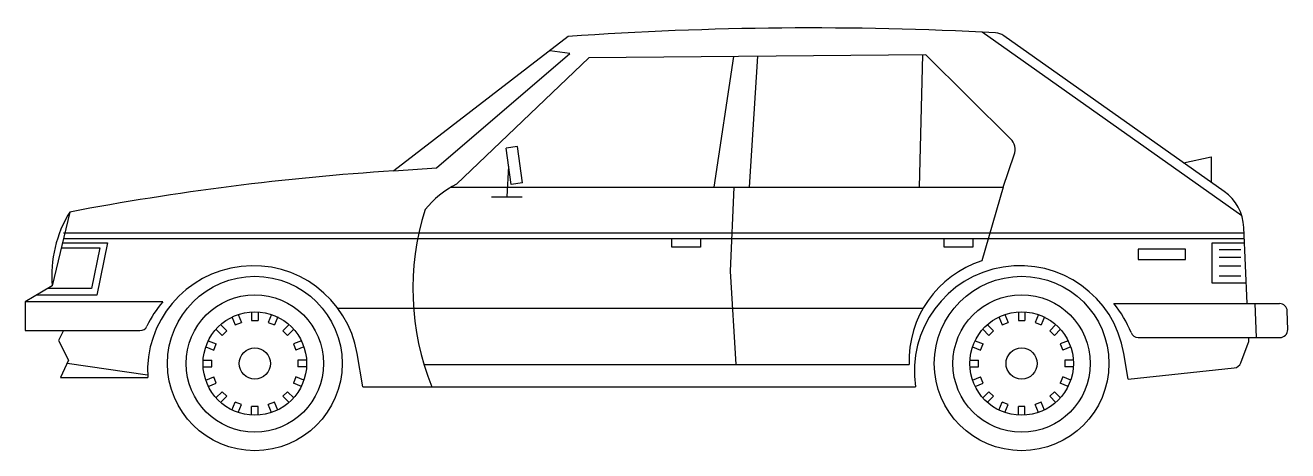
# Model space of a CAD drawing. Extents: x -95.09 to -90.94, y -0.02 to 1.38.
import ezdxf

# ---------------------------------------------------------------- set-up
doc = ezdxf.new("R2010")
doc.units = 0
doc.header["$LTSCALE"] = 100
doc.header["$MEASUREMENT"] = 0
doc.layers.add('AUT', color=2, linetype='CONTINUOUS')
doc.layers.add('C-CARRO', color=2, linetype='CONTINUOUS')

# ---------------------------------------------------------------- blocks, each defined once
blk = doc.blocks.new('AUTP2L')
at = {"layer": 'AUT'}
for p, q in [((3.2399, 0.7718), (2.3871, 1.3749)), ((1.029, 1.3606), (0.4562, 0.9194)), ((3.1822, 0.8514), (2.4584, 1.3634)), ((0.5959, 0.9298), (1.0336, 1.3044)), ((1.096, 1.291), (0.6619, 0.8757)), ((1.0336, 1.3044), (0.9687, 1.3141)), ((2.2023, 1.301), (1.096, 1.291)), ((1.5718, 1.2953), (1.5066, 0.8663)), ((1.6501, 1.296), (1.6226, 0.8663)), ((2.1917, 1.3009), (2.1811, 0.8663)), ((2.4808, 1.0247), (2.2023, 1.301)), ((0.8625, 0.9996), (0.825, 0.9945)), ((0.8786, 0.88), (0.8625, 0.9996)), ((0.8411, 0.875), (0.825, 0.9945)), ((2.4564, 0.8663), (2.493, 0.972)), ((3.0485, 0.946), (3.1394, 0.9659)), ((3.1394, 0.9659), (3.1397, 0.8815)), ((0.4562, 0.9194), (0.5959, 0.9298)), ((0.833, 0.9348), (0.827, 0.8344)), ((0.8786, 0.88), (0.8411, 0.875)), ((3.1397, 0.8857), (3.1397, 0.8857)), ((0.645, 0.8663), (2.4564, 0.8663)), ((0.7768, 0.8344), (0.8772, 0.8344)), ((1.5721, 0.8663), (1.5599, 0.5897)), ((2.4564, 0.8663), (2.3866, 0.6242)), ((-0.6076, 0.7841), (-0.6653, 0.5418)), ((-0.6282, 0.7162), (3.2473, 0.7162)), ((3.2576, 0.4835), (3.2465, 0.7338)), ((-0.6357, 0.6661), (-0.5087, 0.6661)), ((-0.6316, 0.6833), (-0.4839, 0.6833)), ((-0.6282, 0.6977), (3.2481, 0.6977)), ((-0.5087, 0.6661), (-0.5359, 0.533)), ((-0.4839, 0.6833), (-0.5184, 0.5107)), ((1.3687, 0.6693), (1.3687, 0.6977)), ((1.4632, 0.6693), (1.3687, 0.6693)), ((1.4632, 0.6977), (1.4632, 0.6693)), ((2.263, 0.6693), (2.263, 0.6977)), ((2.3574, 0.6693), (2.263, 0.6693)), ((2.3574, 0.6977), (2.3574, 0.6693)), ((3.141, 0.6816), (3.141, 0.5516)), ((3.2488, 0.6816), (3.141, 0.6816)), ((3.0549, 0.6617), (2.8994, 0.6617)), ((2.8994, 0.6617), (2.8994, 0.6284)), ((2.8994, 0.6284), (3.055, 0.6284)), ((3.055, 0.6284), (3.0549, 0.6617)), ((3.1655, 0.6616), (3.2367, 0.6616)), ((3.1655, 0.6357), (3.2367, 0.6357)), ((1.5599, 0.5897), (1.5787, 0.2833)), ((3.1655, 0.607), (3.2367, 0.607)), ((-0.6653, 0.5418), (-0.7536, 0.4892)), ((3.141, 0.5516), (3.2546, 0.5516)), ((3.1655, 0.5746), (3.2367, 0.5746)), ((-0.5184, 0.5107), (-0.7175, 0.5107)), ((-0.5359, 0.533), (-0.6801, 0.533)), ((-0.3021, 0.4892), (-0.7536, 0.4892)), ((-0.7536, 0.4892), (-0.7536, 0.3946)), ((-0.0108, 0.4566), (-0.0108, 0.428)), ((0.0108, 0.4566), (0.0108, 0.428)), ((0.2723, 0.468), (2.1938, 0.468)), ((2.5064, 0.4566), (2.5064, 0.428)), ((2.5279, 0.4566), (2.5279, 0.428)), ((2.8197, 0.4835), (3.3639, 0.4835)), ((3.2884, 0.3719), (3.2835, 0.4835)), ((3.3906, 0.3978), (3.3893, 0.4586)), ((-0.075, 0.4395), (-0.0641, 0.4131)), ((-0.0641, 0.4131), (-0.0442, 0.4214)), ((-0.0551, 0.4478), (-0.0442, 0.4214)), ((-0.0108, 0.428), (0.0108, 0.428)), ((0.0551, 0.4478), (0.0442, 0.4214)), ((0.0442, 0.4214), (0.0641, 0.4131)), ((0.075, 0.4395), (0.0641, 0.4131)), ((2.4421, 0.4395), (2.453, 0.4131)), ((2.453, 0.4131), (2.473, 0.4214)), ((2.462, 0.4478), (2.473, 0.4214)), ((2.5064, 0.428), (2.5279, 0.428)), ((2.5722, 0.4478), (2.5613, 0.4214)), ((2.5613, 0.4214), (2.5812, 0.4131)), ((2.5922, 0.4395), (2.5812, 0.4131)), ((-0.7536, 0.3946), (-0.3773, 0.3946)), ((-0.6276, 0.3946), (-0.6449, 0.3622)), ((-0.1279, 0.3992), (-0.1077, 0.379)), ((-0.1126, 0.4144), (-0.0924, 0.3942)), ((-0.1077, 0.379), (-0.0924, 0.3942)), ((0.1126, 0.4144), (0.0924, 0.3942)), ((0.0924, 0.3942), (0.1077, 0.379)), ((0.1279, 0.3992), (0.1077, 0.379)), ((2.3893, 0.3992), (2.4095, 0.379)), ((2.4045, 0.4144), (2.4247, 0.3942)), ((2.4095, 0.379), (2.4247, 0.3942)), ((2.6297, 0.4144), (2.6096, 0.3942)), ((2.6096, 0.3942), (2.6248, 0.379)), ((2.645, 0.3992), (2.6248, 0.379)), ((-0.6449, 0.3622), (-0.6112, 0.2976)), ((-0.1612, 0.3417), (-0.1348, 0.3307)), ((-0.153, 0.3616), (-0.1266, 0.3507)), ((-0.1348, 0.3307), (-0.1266, 0.3507)), ((0.153, 0.3616), (0.1266, 0.3507)), ((0.1266, 0.3507), (0.1348, 0.3307)), ((0.1612, 0.3417), (0.1348, 0.3307)), ((2.3559, 0.3417), (2.3823, 0.3307)), ((2.3642, 0.3616), (2.3906, 0.3507)), ((2.3823, 0.3307), (2.3906, 0.3507)), ((2.6701, 0.3616), (2.6437, 0.3507)), ((2.6437, 0.3507), (2.652, 0.3307)), ((2.6784, 0.3417), (2.652, 0.3307)), ((2.9, 0.3719), (3.3652, 0.3719)), ((3.2363, 0.2884), (3.2613, 0.3536)), ((3.2629, 0.3638), (3.2626, 0.3719)), ((-0.6112, 0.2976), (-0.6382, 0.2407)), ((-0.17, 0.2973), (-0.1415, 0.2973)), ((-0.1415, 0.2758), (-0.1415, 0.2973)), ((0.17, 0.2973), (0.1415, 0.2973)), ((0.1415, 0.2973), (0.1415, 0.2758)), ((0.3544, 0.2103), (0.3358, 0.3195)), ((2.3471, 0.2973), (2.3757, 0.2973)), ((2.3757, 0.2758), (2.3757, 0.2973)), ((2.6586, 0.2973), (2.6586, 0.2758)), ((2.6872, 0.2973), (2.6586, 0.2973)), ((2.8674, 0.2347), (2.8529, 0.3195)), ((-0.3519, 0.2478), (-0.6165, 0.2864)), ((-0.17, 0.2758), (-0.1415, 0.2758)), ((0.17, 0.2758), (0.1415, 0.2758)), ((0.5555, 0.2833), (2.1479, 0.2833)), ((2.3471, 0.2758), (2.3757, 0.2758)), ((2.6872, 0.2758), (2.6586, 0.2758)), ((2.8674, 0.2347), (3.2153, 0.2723)), ((-0.6382, 0.2407), (-0.3516, 0.2407)), ((-0.1612, 0.2315), (-0.1348, 0.2424)), ((-0.153, 0.2115), (-0.1266, 0.2225)), ((-0.1266, 0.2225), (-0.1348, 0.2424)), ((0.1348, 0.2424), (0.1266, 0.2225)), ((0.153, 0.2115), (0.1266, 0.2225)), ((0.1612, 0.2315), (0.1348, 0.2424)), ((0.3544, 0.2103), (2.1687, 0.2103)), ((2.3559, 0.2315), (2.3823, 0.2424)), ((2.3642, 0.2115), (2.3906, 0.2225)), ((2.3906, 0.2225), (2.3823, 0.2424)), ((2.652, 0.2424), (2.6437, 0.2225)), ((2.6701, 0.2115), (2.6437, 0.2225)), ((2.6784, 0.2315), (2.652, 0.2424)), ((-0.1279, 0.174), (-0.1077, 0.1941)), ((-0.1126, 0.1587), (-0.0924, 0.1789)), ((-0.0924, 0.1789), (-0.1077, 0.1941)), ((0.1077, 0.1941), (0.0924, 0.1789)), ((0.1126, 0.1587), (0.0924, 0.1789)), ((0.1279, 0.174), (0.1077, 0.1941)), ((2.3893, 0.174), (2.4095, 0.1941)), ((2.4045, 0.1587), (2.4247, 0.1789)), ((2.4247, 0.1789), (2.4095, 0.1941)), ((2.6248, 0.1941), (2.6096, 0.1789)), ((2.6297, 0.1587), (2.6096, 0.1789)), ((2.645, 0.174), (2.6248, 0.1941)), ((-0.075, 0.1336), (-0.0641, 0.16)), ((-0.0442, 0.1517), (-0.0641, 0.16)), ((-0.0551, 0.1254), (-0.0442, 0.1517)), ((-0.0108, 0.1165), (-0.0108, 0.1451)), ((0.0108, 0.1451), (-0.0108, 0.1451)), ((0.0108, 0.1165), (0.0108, 0.1451)), ((0.0641, 0.16), (0.0442, 0.1517)), ((0.0551, 0.1254), (0.0442, 0.1517)), ((0.075, 0.1336), (0.0641, 0.16)), ((2.4421, 0.1336), (2.453, 0.16)), ((2.473, 0.1517), (2.453, 0.16)), ((2.462, 0.1254), (2.473, 0.1517)), ((2.5279, 0.1451), (2.5064, 0.1451)), ((2.5064, 0.1165), (2.5064, 0.1451)), ((2.5279, 0.1165), (2.5279, 0.1451)), ((2.5812, 0.16), (2.5613, 0.1517)), ((2.5722, 0.1254), (2.5613, 0.1517)), ((2.5922, 0.1336), (2.5812, 0.16))]:
    blk.add_line(p, q, dxfattribs=at)
for centre, radius in [((0, 0.2866), 0.2866), ((2.5171, 0.2866), 0.2866), ((0, 0.2866), 0.2255), ((2.5171, 0.2866), 0.2255), ((0, 0.2866), 0.17), ((2.5171, 0.2866), 0.17), ((2.5171, 0.2866), 0.17), ((0, 0.2866), 0.0512), ((2.5171, 0.2866), 0.0512)]:
    blk.add_circle(centre, radius, dxfattribs=at)
for centre, radius, start, end in [((1.8268, -9.8543), 11.2432, 86.91554, 94.06908), ((2.4291, 1.3219), 0.0508, 54.7306, 86.9155), ((2.445, 0.9886), 0.0508, 340.8956, 45.2304), ((1.0189, -7.7584), 8.696, 93.71007, 100.77978), ((0.8137, 0.584), 0.3289, 117.4805, 140.7736), ((3.0942, 0.727), 0.1524, 2.5427, 54.7306), ((1.385, 0.5321), 0.866, 162.5385, 201.8172), ((-0.2647, 0.5744), 0.4019, 148.5424, 184.6428), ((2.4931, 0.2956), 0.3454, 107.9625, 182.0337), ((-0.0058, 0.2614), 0.3465, 9.6632, 183.417), ((2.5114, 0.2614), 0.3465, 9.6632, 188.4814), ((-0.041, 0.2614), 0.3465, 138.8974, 154.7448), ((2.5538, 0.2614), 0.3465, 21.4328, 39.8655), ((3.3639, 0.4581), 0.0254, 1.2296, 90), ((-0.3773, 0.42), 0.0254, 270, 334.7448), ((2.9, 0.3973), 0.0254, 201.4328, 270), ((3.3652, 0.3973), 0.0254, 270, 1.2296), ((3.2375, 0.3627), 0.0254, 339.0363, 2.5427), ((3.2126, 0.2975), 0.0254, 276.1619, 339.0363)]:
    blk.add_arc(centre, radius, start, end, dxfattribs=at)

msp = doc.modelspace()

# ---------------------------------------------------------------- block references
at = {"layer": 'C-CARRO', "linetype": 'CONTINUOUS'}
msp.add_blockref('AUTP2L', (-94.3332, -0.0206), dxfattribs=at)

doc.saveas('drawing.dxf')
